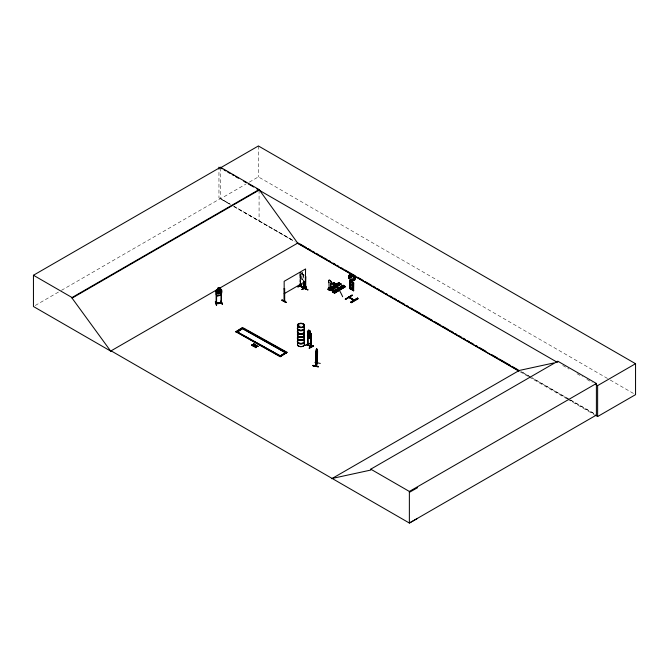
<?xml version="1.0" encoding="UTF-8"?>
<svg xmlns="http://www.w3.org/2000/svg" width="669" height="669" viewBox="0 0 669 669"><rect width="100%" height="100%" fill="white"/><g stroke="black" fill="none" stroke-linecap="round" stroke-linejoin="round"><path stroke-width="0.5" stroke-dasharray="3.35 2.51" d="M300.097 273.546L300.322 283.121M303.559 275.678L304.061 275.804L303.559 275.678L303.559 280.838M35.256 305.474L60.536 290.873M61.439 290.354L220.469 198.534L230.345 204.237M220.469 167.852L220.469 198.793L245.757 184.201M249.361 182.11L258.393 176.9L609.317 379.507M301.318 273.027L303.952 274.992L303.935 278.153M300.364 278.572L299.996 276.799L300.348 278.58L303.5 280.336M230.211 204.313L218.955 197.84L218.955 170.227M233.816 206.387L293.189 240.531L233.941 206.311M530.877 377.216L520.984 371.521L530.851 377.224M569.562 399.46L531.78 377.726L569.461 399.518M570.456 399.97L594.749 413.944M610.228 380.025L635.55 394.651M562.721 365.45L568.985 369.062M577.038 373.712L582.415 376.814M586.889 379.398L592.257 382.501M570.356 400.029L594.599 414.027M220.469 198.793L230.345 204.497M233.941 206.57L295.288 241.986M519.78 371.596L527.925 376.304M528.836 376.823L566.852 398.774M567.755 399.301L594.005 414.454M301.535 272.4L302.329 272.852M301.318 276.381L302.547 277.091M300.44 278.513L303.475 280.261M302.547 273.738L303.208 274.633L303.208 277.476L302.547 278.312L301.318 277.602L300.657 276.004L300.657 273.161M303.442 274.206L303.935 275.084M302.572 274.323L301.318 273.537L301.309 279.132M302.639 272.166L302.555 279.851M300.465 273.755L300.465 283.037M300.097 274.583L300.097 282.836M299.955 272.735L299.963 282.912M259.079 190.138L259.079 221.079M258.393 145.959L258.393 176.9M300.197 326.179A3.537 2.04 0 0 1 301.117 326.129"/><path stroke-width="1" d="M330.545 289.376L330.829 283.572A1.898 1.104 59.5 0 0 330.829 281.381A1.898 1.104 59.5 0 0 328.914 280.303A1.898 1.104 59.5 0 0 328.914 282.485L329.19 288.615L331.28 289.727L331.122 288.832L330.026 290.12L328.312 289.15L329.248 287.77L328.161 288.414L328.395 289.56L333.053 286.909M330.628 289.326L330.904 283.522A1.898 1.104 59.5 0 0 330.904 281.331A1.898 1.104 59.5 0 0 328.989 280.252A1.898 1.104 59.5 0 0 328.989 282.435L328.989 282.435M333.814 290.639C332.61 290.187 334.692 292.428 333.254 291.885L333.254 290.53L333.881 290.881L333.497 291.074L333.287 284.919A1.898 1.104 59.5 0 1 333.212 282.778A1.898 1.104 59.5 0 1 335.202 283.815A1.898 1.104 59.5 0 1 335.202 286.006L334.843 291.86C331.565 290.689 335.905 290.731 333.162 290.589L333.162 291.943M317.29 353.893C317.683 354.913 315.417 360.114 315.559 356.937M317.307 353.868L317.181 355.707L315.701 358.091M352.739 274.683L355.055 275.912L355.632 277.702L354.093 279.19L350.539 279.416L348.725 278.371L349.001 277.008L348.9 278.321M329.006 288.565L329.457 288.406M329.106 288.347L329.24 288.765L329.809 288.038M333.446 291.14L334.099 290.681M312.95 365.425C329.549 368.962 301.694 363.652 318.235 366.863M318.319 366.687L312.958 365.383L318.335 366.453M349.134 297.345L349.134 296.852L354.428 300.398L348.725 297.496L349.134 296.936M354.102 300.548L354.411 299.963M317.332 363.108L315.567 366.085M317.566 350.74L317.415 363.426L317.608 362.648L317.173 362.866M315.559 366.152L315.517 352.822L316.705 348.741L316.763 350.272M351.727 276.406L353.951 277.15L354.913 279.224L354.252 280.169L352.245 280.863L350.263 280.771L352.27 281.122L354.503 280.344L355.239 279.291L355.105 278.087L354.135 277.041L351.71 276.314L348.884 277.075M329.633 288.239C329.809 288.64 328.763 290.956 329.834 288.331M281.933 300.247C294.954 307.071 273.103 295.272 285.998 302.522M282.126 299.904L286.181 302.196M298.884 326.02L297.839 325.828L298.909 325.945M304.136 325.285L303.843 324.958L303.902 325.41M315.969 365.466L315.542 365.625L315.977 365.884M309.279 333.814L310.391 333.187L309.596 334.433L310.424 336.766L309.346 334.6C308.777 336.607 307.406 334.993 309.078 334.099L308.284 331.857L309.262 333.689M310.7 338.991L311.118 337.786M311.169 337.761L310.734 339.066L307.857 337.143M220.887 295.246C221.581 293.641 222.769 290.287 220.904 289.242L216.689 289.736L216.12 290.396L216.112 294.444L216.681 295.915L220.946 295.33L221.548 293.691M252.966 345.998L253.3 344.953L253.292 346.182L253.702 344.92L255.416 344.702L253.702 344.92M255.901 347.428L256.311 346.425L258.025 346.208L256.311 346.684L255.901 347.688L255.575 347.244L255.901 347.688M253.359 344.736C249.395 344.878 253.952 346.024 253.76 343.749L254.086 344.192L253.76 343.749M253.359 344.995L253.76 344M255.968 346.241L254.228 346.726L255.909 346.709L256.369 345.254L256.369 346.467M256.369 345.254L255.968 346.5L254.228 346.726M254.086 343.933L253.76 344.961L255.416 344.702M255.575 347.504L255.909 346.458M256.311 346.684L256.695 345.438M309.513 343.381L305.131 345.522L309.329 343.314M345.547 298.934L345.605 299.436L352.304 295.481L352.304 294.97L345.162 299.177L345.605 299.436M345.53 299.311L351.869 295.18L352.304 295.481M329.457 288.607L329.248 287.77M297.956 287.051L301.987 284.517L297.989 286.85M216.355 305.231L215.326 301.761L216.656 305.215M221.506 302.798L215.978 303.542L216.589 303.024M299.921 286.031L299.963 283.949M300.322 284.149L300.364 286.24L300.13 285.471M303.575 287.645L307.941 289.878L303.517 287.712C294.812 282.335 304.721 289.61 304.094 287.712M353.165 290.053L353.759 290.212L350.038 288.372M353.307 290.103C343.373 285.395 356.217 291.174 353.207 290.572L353.207 282.795L353.709 282.92L353.567 290.739L349.636 288.464L349.636 280.729L350.038 288.699L349.594 287.988L350.038 288.247M284.701 300.632C283.405 300.908 285.588 300.398 284.25 301.318L284.149 281.323L305.591 268.946L305.189 289.075L305.783 288.916L305.591 276.464L305.189 289.075L305.633 288.816M316.161 351.292L316.119 355.866C317.9 354.269 316.027 350.255 317.29 349.837L317.19 363.392M315.743 353.466L315.743 366.194L317.583 363.083M314.898 362.347L320.284 363.426M315.944 365.525L317.19 363.075M307.907 335.478L307.941 344.786L307.406 344.66L307.372 344.142L307.882 344.267M307.364 344.61L311.169 346.985L311.169 333.706L309.948 332.376L309.948 330.854L308.643 330.085L308.693 331.581L307.389 331.356L307.773 337.193L310.776 339.041M307.79 331.063L311.21 333.706L311.052 346.693M334.885 285.805L336.106 285.805M336.106 285.864L335.504 286.265L334.868 285.772M216.505 303.024L221.506 302.346M220.946 302.881L221.548 302.463M352.622 274.934L350.222 274.875L352.638 274.917L354.679 276.046L355.172 277.627L353.826 278.94L350.581 279.149M284.701 301.083L284.174 301.184M305.248 288.565L305.633 288.364M305.708 288.958L305.557 288.389M284.651 301.134L284.651 288.707L284.149 288.841L284.651 288.707M339.342 287.996L339.25 288.565M307.832 331.038L307.431 344.652L311.361 346.918L311.052 346.241M299.946 272.743L300.414 272.408M298.792 326.037L298.081 326.129M349.277 276.974L348.608 275.611L350.079 274.608L352.747 274.675M348.808 275.678L350.222 274.859M335.219 285.128L338.915 282.711L341.115 284.283L330.294 290.622C324.398 288.832 332.184 288.774 333.923 286.273M329.809 290.246L330.06 290.497M335.169 285.086L338.915 282.87L340.947 284.024L335.194 287.068M333.547 290.254L332.46 290.898L332.292 291.801L333.881 290.881M343.105 285.487L345.413 286.767L334.592 293.106L332.468 291.809M334.977 290.212L343.214 285.354L343.607 285.663L332.953 292.186L343.774 285.847L343.322 285.613M345.271 286.6L333.931 292.721L334.358 292.98L334.483 292.044L335.579 291.4L334.333 291.952L334.333 292.596L332.61 291.634L333.706 290.338M344.878 286.374L343.214 285.354M344.752 286.407L333.931 292.721M334.617 293.122L345.254 286.499M235.856 331.632L242.655 327.567L287.093 352.337L280.286 356.786L235.856 331.632L280.286 356.401L287.093 352.337M235.856 332.016L241.885 328.019L286.324 353.182L242.797 328.914M236.625 331.556L281.055 356.334L280.261 355.891L284.651 353.265M333.212 284.969L333.287 284.919A1.898 1.104 59.5 0 1 333.287 282.736A1.898 1.104 59.5 0 1 335.127 283.865A1.898 1.104 59.5 0 1 335.127 286.048L335.202 286.006M335.997 284.434C341.984 287.06 333.103 284.751 337.092 283.79L339.124 285.094L337.092 283.79M337.82 283.355C343.807 285.989 334.926 283.681 338.915 282.711M328.262 289.485L333.697 286.324M335.437 285.245L338.18 283.673M335.562 285.312L339.308 283.096M335.746 285.32L338.43 283.731M333.187 287.076L328.696 289.727M335.83 285.471L338.573 283.899M340.956 284.016L330.026 290.463L330.185 289.56L331.28 288.916M329.633 290.237L333.379 288.03M335.018 287.06L340.554 283.79M330.026 290.12L333.405 288.13M340.947 283.857L330.21 290.471M338.23 288.13C344.217 290.764 335.336 288.448 339.325 287.486L341.357 288.791L339.325 287.486M340.295 286.917C346.291 289.543 337.402 287.235 341.391 286.265L343.423 287.578L341.391 286.265M342.118 285.839C348.106 288.473 339.225 286.165 343.214 285.195M335.027 290.254L343.214 285.437M332.602 291.985L343.607 285.663M343.607 285.579L332.56 291.96M345.246 286.34L334.483 292.93M350.891 301.978L357.631 298.065L350.907 301.995L351.342 302.756L358.04 298.8L357.606 298.039M350.891 302.497L357.999 298.709M357.706 298.541L350.949 302.396M305.323 289.159L305.725 276.54M300.364 285.914L307.924 289.861M304.061 288.172L303.509 288.055L303.559 281.866M302.037 289.418C314.53 281.682 293.524 294.343 306.251 287.202M305.432 288.665L305.766 288.448M111.154 350.865L110.72 351.125L33.45 306.511L33.45 275.252L220.469 167.275L259.079 189.561L297.688 243.115L518.743 370.743M220.469 167.275L220.469 167.852L258.393 145.959L635.55 363.71L635.55 394.651L597.626 416.544L594.917 414.972M33.45 275.252L72.06 297.538L259.079 189.561M417.556 518.375L409.369 523.041L111.104 350.84L110.661 351.091L72.06 298.115L259.079 190.138M110.661 351.091L298.123 242.864M284.149 293.699L305.591 281.323M349.519 280.771L353.04 282.293L353.475 283.054L353.475 287.118L352.814 288.264L350.18 286.742L349.519 284.835M353.207 282.795L353.709 282.92M349.996 288.222L349.653 288.046M349.996 288.673L350.138 284.726M331.724 478.72L519.186 370.484L553.723 362.974M332.159 478.46L370.768 470.064L370.768 469.17L557.787 361.193L596.397 383.479L596.397 415.064L409.369 523.041L409.369 491.456L596.397 383.479M557.787 362.088L557.352 362.347L256.386 188.583M595.836 384.566L597.626 385.603L635.55 363.71M409.369 492.359L417.556 487.693M307.556 332.159L307.799 344.861M309.906 330.879L310.491 336.173L309.864 336.992L308.685 336.248L308.058 334.634L308.058 331.791L308.685 331.682L308.693 330.06L309.864 330.904M307.389 335.437L307.773 337.193M310.817 334.391L311.311 334.533L310.817 334.391L310.834 346.81M307.957 344.309L311.169 346.534M310.817 346.768L310.968 334.316M309.178 348.081L313.594 346.007L309.178 348.081L313.401 345.63L309.396 348.206M340.245 288.506L339.35 288.515M354.135 277.041L354.838 278.112M328.864 289.46L328.864 288.105L329.299 288.439M351.284 277.551L349.151 276.899M284.317 301.301L284.292 288.916M216.53 291.107L216.53 303.634L216.572 291.216L216.028 291.174L216.572 291.216M335.177 285.588L336.131 285.897M335.821 286.081L335.052 286.031M339.476 288.071L339.952 288.03M340.12 288.565L339.484 288.573M284.551 300.983L284.509 288.632M303.651 287.954L303.693 281.791M353.307 289.97L353.558 290.764M329.432 288.523L329.407 287.862M310.926 346.216L307.941 344.46M220.946 290.505L221.489 290.547L220.946 290.505L221.054 302.998M216.681 295.915L220.946 295.33M221.171 301.217L222.493 304.412L221.163 301.192M220.887 302.564C212.717 302.923 216.095 304.796 221.439 302.948L221.548 289.602M251.619 344.961L255.416 344.953M251.619 345.221L253.3 345.204M256.369 346.216L258.025 346.208M254.228 346.467L258.025 346.467M221.422 302.798L221.447 302.355M300.097 283.865L299.963 286.006L303.96 288.289L304.061 281.992M353.541 290.739L353.567 283.004M307.364 344.159L307.799 344.41M216.137 303.676L216.12 290.396M332.97 292.211L332.443 291.709M350.631 280.662L352.262 280.871M317.307 349.787L317.382 363.434M316.161 349.77L316.763 348.75L316.746 350.355M315.768 351.953L317.349 349.854M220.879 301L222.233 304.403M340.103 288.063L339.476 287.938L339.35 288.64M349.251 276.849L351.409 277.576M303.835 288.264L303.918 282.075M349.837 288.398L349.77 284.517M243.566 328.454L245.381 329.466M247.187 330.478L268.043 342.11M269.858 343.122L286.181 352.22M237.528 332.067L241.158 334.082M242.972 335.094L252.037 340.153M253.852 341.165L280.152 355.824M335.704 285.387L337.059 286.315L335.704 285.546M334.609 286.031L335.963 286.959L334.609 286.19M333.455 290.873L335.579 292.202L335.579 291.4M329.583 289.752L328.956 289.401L328.956 288.046M348.942 278.204L350.539 279.416M306.251 287.21L302.062 289.368M220.469 167.852L222.267 168.889M224.065 169.926L225.863 170.963M227.652 172L230.345 173.555M232.143 174.592L233.941 175.629M235.739 176.666L238.432 178.222M243.817 181.332L246.51 182.888M248.308 183.925L253.693 187.027M299.929 243.901L306.243 247.547M308.049 248.592L310.759 250.156M312.557 251.193L314.363 252.238M316.169 253.275L318.879 254.839M320.685 255.884L322.483 256.929M324.289 257.966L326.999 259.53M328.805 260.576L330.603 261.612M333.313 263.176L335.119 264.222M336.925 265.259L338.723 266.304M341.433 267.868L343.239 268.905M345.045 269.95L354.971 275.678M357.672 277.242L363.091 280.37M364.889 281.406L371.211 285.053M373.009 286.098L375.719 287.662M377.525 288.699L379.331 289.744M381.138 290.789L383.839 292.345M385.645 293.39L387.451 294.435M390.152 295.991L391.959 297.036M393.765 298.081L396.474 299.645M398.281 300.682L400.079 301.727M401.885 302.764L404.594 304.328M406.401 305.373L408.199 306.41M410.908 307.974L412.714 309.019M414.521 310.056L420.834 313.702M422.641 314.748L432.567 320.476M434.365 321.521L440.687 325.167M442.485 326.204L448.807 329.859M450.605 330.896L453.314 332.46M455.121 333.505L456.927 334.542M458.733 335.587L461.434 337.151M463.241 338.188L465.047 339.233M467.748 340.797L469.554 341.834M471.361 342.879L473.167 343.916M475.876 345.48L477.674 346.525M479.481 347.562L485.794 351.217M492.116 354.863L497.527 357.982M499.333 359.027L510.163 365.274M511.961 366.319L518.283 369.965M297.095 243.031L354.127 275.954M355.933 276.999L518.876 371.078M252.966 345.739L253.292 346.182M370.768 469.17L409.369 491.456M221.564 289.635L220.929 289.192M348.833 275.703L349.385 276.958M329.34 288.339L331.122 289.476L331.122 288.832M219.741 289.317L219.741 287.795L219.691 289.409L220.603 289.794L220.603 292.637L219.691 293.975L218.002 294.209L217.091 293.114L217.091 290.279L218.002 289.644L217.935 288.08L219.75 287.829L217.935 288.08L217.935 289.602M315.517 356.886L315.76 358.099M597.626 385.603L597.626 416.544M353.349 282.711L353.349 290.446M335.42 291.308L335.42 291.952M315.927 353.5L315.969 365.918M307.556 335.253L307.673 344.836M300.465 284.074L300.506 286.156M285.529 352.739L280.261 355.891M284.108 300.791L284.108 301.242M218.955 167.158L218.955 169.207M72.06 297.538L72.06 298.115M330.603 284.526A22.545 6.13 70.6 0 1 342.653 296.71M304.102 331.214A3.546 2.049 0 0 1 300.799 334.207A3.546 2.049 0 0 1 297.973 331.055M304.111 334.074A3.554 2.049 0 0 1 300.791 337.067A3.554 2.049 0 0 1 297.964 333.915M304.111 333.956A3.554 2.049 0 0 1 300.791 336.95A3.554 2.049 0 0 1 297.964 333.798M304.144 331.004A3.596 2.074 0 0 1 300.791 334.032A3.596 2.074 0 0 1 297.931 330.846M304.144 330.829A3.596 2.074 0 0 1 300.791 333.856A3.596 2.074 0 0 1 297.931 330.662M304.094 330.645A3.537 2.04 0 0 1 300.799 333.63A3.537 2.04 0 0 1 297.973 330.486M304.094 327.802A3.537 2.04 0 0 1 300.799 330.787A3.537 2.04 0 0 1 297.973 327.643M304.144 327.593A3.596 2.074 0 0 1 300.791 330.62A3.596 2.074 0 0 1 297.931 327.425M304.144 327.417A3.596 2.074 0 0 1 300.791 330.444A3.596 2.074 0 0 1 297.931 327.25M304.102 327.225A3.546 2.049 0 0 1 300.799 330.218A3.546 2.049 0 0 1 297.973 327.066M304.111 334.216A3.554 2.049 0 0 1 300.791 337.209A3.554 2.049 0 0 1 297.964 334.057M304.102 340.947A3.546 2.049 0 0 1 300.799 343.933A3.546 2.049 0 0 1 297.973 340.789M304.111 343.69A3.554 2.049 0 0 1 300.791 346.684A3.554 2.049 0 0 1 297.964 343.532M304.086 343.623A3.521 2.032 0 0 1 300.799 346.592A3.521 2.032 0 0 1 297.989 343.465M304.144 340.738A3.596 2.074 0 0 1 300.791 343.766A3.596 2.074 0 0 1 297.931 340.571M304.144 340.563A3.596 2.074 0 0 1 300.791 343.59A3.596 2.074 0 0 1 297.931 340.396M304.094 340.379A3.537 2.04 0 0 1 300.799 343.364A3.537 2.04 0 0 1 297.973 340.22M304.094 337.536A3.537 2.04 0 0 1 300.799 340.521A3.537 2.04 0 0 1 297.973 337.377M304.144 337.327A3.596 2.074 0 0 1 300.791 340.354A3.596 2.074 0 0 1 297.931 337.159M304.144 337.151A3.596 2.074 0 0 1 300.791 340.178A3.596 2.074 0 0 1 297.931 336.984M304.102 336.959A3.546 2.049 0 0 1 300.799 339.952A3.546 2.049 0 0 1 297.973 336.8M304.086 334.4A3.521 2.032 0 0 1 300.799 337.368A3.521 2.032 0 0 1 297.989 334.232M315.977 352.195L315.96 355.774L316.479 353.416L317.006 354.018L316.989 350.489L316.487 352.722L316.011 352.111M348.741 297.12L354.47 300.289L348.741 297.12M220.41 293.265L219.833 293.39L218.83 292.06L217.258 293.75L218.445 291.776L217.308 290.195L218.805 291.383L220.344 289.769L219.198 291.684L220.41 293.265M352.814 285.521L352.379 286.483L350.615 285.471L350.18 281.156L350.84 281.03L350.84 279.508L352.153 280.269L352.814 285.521M316.588 349.243L316.22 350.364L316.588 349.243M316.688 350.857L316.119 354.645L316.688 350.857M242.68 328.462L237.42 332L242.68 328.462M333.53 286.048L327.994 289.317L333.555 286.156M219.39 288.18L218.303 288.331L218.303 288.841L219.39 288.69L219.39 288.18M219.691 289.92L218.002 290.154L218.002 292.997L219.691 292.763L219.691 289.92M351.936 280.395L351.058 279.885L351.936 280.905L351.936 280.395M352.153 282.293L350.84 281.532L350.84 284.375L352.153 285.136L352.153 282.293M309.655 331.021L308.894 330.545L309.655 331.531L309.655 331.021M309.864 332.928L308.685 332.192L308.685 335.035L309.864 335.771L309.864 332.928M299.043 327.041A3.554 2.049 0 0 0 304.504 325.41A3.554 2.049 0 0 0 299.319 323.495A3.554 2.049 0 0 0 299.043 327.041M299.06 327.308A3.521 2.032 0 0 0 304.479 325.694A3.521 2.032 0 0 0 299.336 323.796A3.521 2.032 0 0 0 299.06 327.308M299.043 327.158A3.554 2.049 0 0 0 304.504 325.519A3.554 2.049 0 0 0 299.319 323.612A3.554 2.049 0 0 0 299.043 327.158"/></g></svg>
